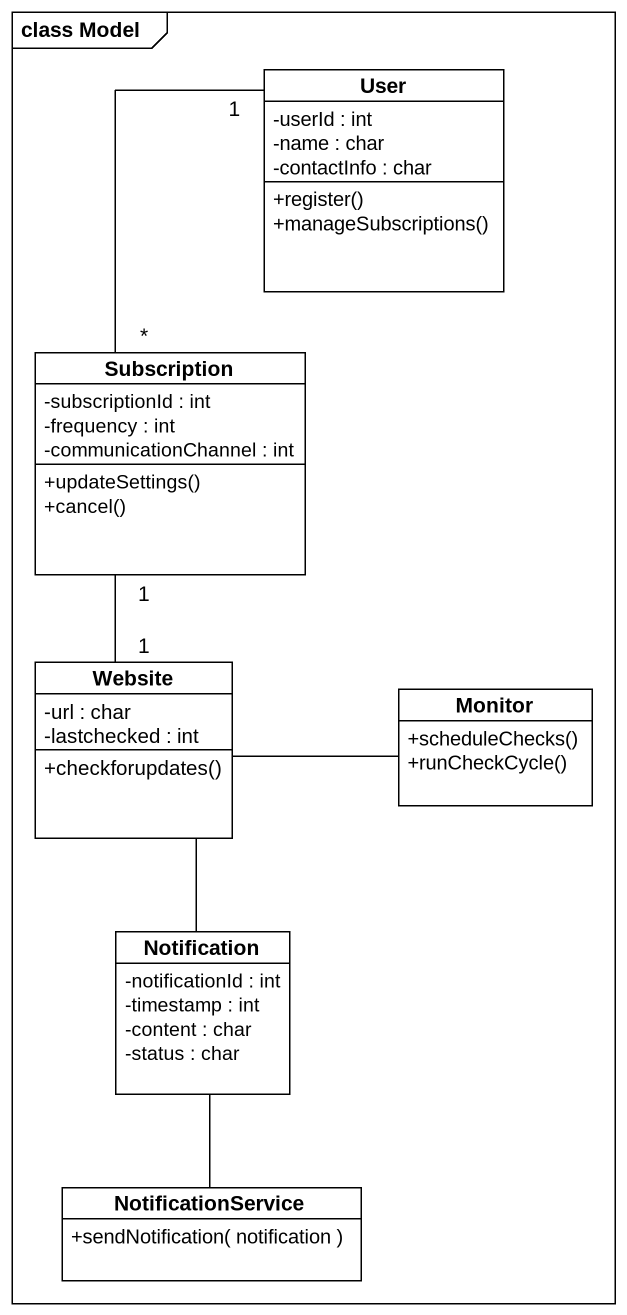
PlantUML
@startuml
mainframe class Model
hide circle
hide empty members
skinparam classAttributeIconSize 0
class User {
  -userId : int
  -name : char
  -contactInfo : char
  +register()
  +manageSubscriptions()
}
class Subscription {
  -subscriptionId : int
  -frequency : int
  -communicationChannel : int
  +updateSettings()
  +cancel()
}
class Website {
  -url : char
  -lastchecked : int
  +checkforupdates()
}
class Monitor {
  +scheduleChecks()
  +runCheckCycle()
}
class Notification {
  -notificationId : int
  -timestamp : int
  -content : char
  -status : char
}
class NotificationService {
  +sendNotification( notification )
}
User "1" -- "*" Subscription
Subscription "1" -- "1" Website
Website -- Notification
Monitor -left- Website
NotificationService -up- Notification
@enduml
